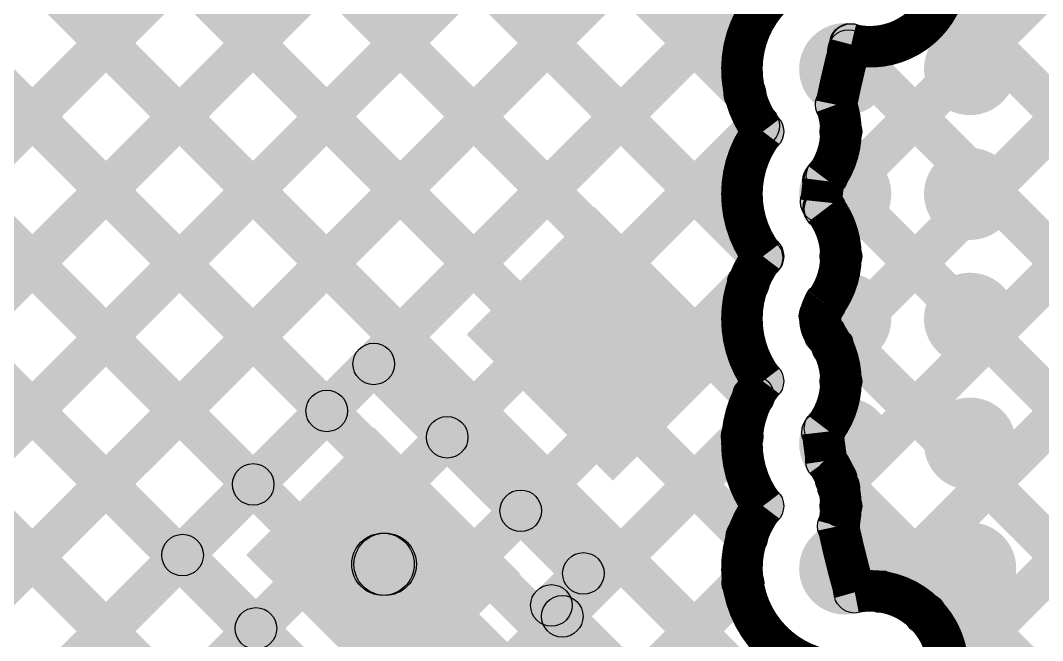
# Model space of a CAD drawing. Header units: millimetres. Extents: x -0.28 to 3.03, y -0.05 to 3.12.
# Drawn here: x 1.3211 to 1.5176, y 1.8111 to 1.9304 of the extents above; entities that cross this region are included whole.
import ezdxf

# ---------------------------------------------------------------- set-up
doc = ezdxf.new("R2010")
doc.units = ezdxf.units.MM
doc.header["$MEASUREMENT"] = 0
for name, color, linetype in [('BottomLayer', 5, 'Continuous'), ('BottomPaste', 16, 'Continuous'), ('BottomSolder', 6, 'Continuous'), ('TopLayer', 1, 'Continuous'), ('ViaHoleLayer', 16, 'Continuous')]:
    doc.layers.add(name, color=color, linetype=linetype)

# ---------------------------------------------------------------- blocks, each defined once
blk = doc.blocks.new('2835_LED_B_11')
at = {"layer": 'BottomLayer'}
for points in [[(-0.06722, 0.04606), (-0.02037, 0.04606), (-0.02037, -0.04606), (-0.06722, -0.04606)], [(-0.00069, 0.04606), (0.08829, 0.04606), (0.08829, -0.04606), (-0.00069, -0.04606)]]:
    blk.add_hatch(color=5, dxfattribs=at).paths.add_polyline_path(points)
at = {"layer": 'BottomPaste'}
for points in [[(-0.06722, 0.04606), (-0.02037, 0.04606), (-0.02037, -0.04606), (-0.06722, -0.04606)], [(-0.00069, 0.04606), (0.08829, 0.04606), (0.08829, -0.04606), (-0.00069, -0.04606)]]:
    blk.add_hatch(color=16, dxfattribs=at).paths.add_polyline_path(points)
at = {"layer": 'BottomSolder'}
for points in [[(-0.07122, 0.05006), (-0.01637, 0.05006), (-0.01637, -0.05006), (-0.07122, -0.05006)], [(-0.00469, 0.05006), (0.09229, 0.05006), (0.09229, -0.05006), (-0.00469, -0.05006)]]:
    blk.add_hatch(color=6, dxfattribs=at).paths.add_polyline_path(points)
blk = doc.blocks.new('C__0603_B_80')
at = {"layer": 'BottomLayer'}
for points in [[(-0.045, -0.0175), (-0.045, 0.0175), (-0.015, 0.0175), (-0.015, -0.0175)], [(0.015, -0.0175), (0.015, 0.0175), (0.045, 0.0175), (0.045, -0.0175)]]:
    blk.add_hatch(color=5, dxfattribs=at).paths.add_polyline_path(points)
at = {"layer": 'BottomPaste'}
for points in [[(-0.045, -0.0175), (-0.045, 0.0175), (-0.015, 0.0175), (-0.015, -0.0175)], [(0.015, -0.0175), (0.015, 0.0175), (0.045, 0.0175), (0.045, -0.0175)]]:
    blk.add_hatch(color=16, dxfattribs=at).paths.add_polyline_path(points)
at = {"layer": 'BottomSolder'}
for points in [[(-0.04736, -0.01986), (-0.04736, 0.01986), (-0.01264, 0.01986), (-0.01264, -0.01986)], [(0.01264, -0.01986), (0.01264, 0.01986), (0.04736, 0.01986), (0.04736, -0.01986)]]:
    blk.add_hatch(color=6, dxfattribs=at).paths.add_polyline_path(points)

msp = doc.modelspace()

# ---------------------------------------------------------------- hatches: boundary and pattern name
at = {"layer": 'BottomLayer'}
for points in [[(1.29075, 1.87359), (1.28509, 1.87925), (1.63517, 2.22933), (1.64082, 2.22367)], [(1.29159, 1.84615), (1.28593, 1.85181), (1.65944, 2.22532), (1.6651, 2.21966)], [(1.29178, 1.81806), (1.28613, 1.82372), (1.67359, 2.21118), (1.67924, 2.20552)], [(1.2683, 1.7663), (1.26265, 1.77196), (1.68773, 2.19704), (1.69339, 2.19138)], [(1.21085, 2.16017), (1.21651, 2.16583), (1.4632, 1.91914), (1.45754, 1.91348)], [(1.20345, 2.13929), (1.20911, 2.14494), (1.46648, 1.88758), (1.46082, 1.88192)], [(1.13071, 2.12717), (1.13637, 2.13283), (1.48682, 1.78238), (1.48116, 1.77673)], [(1.159, 2.12717), (1.16466, 2.13283), (1.46359, 1.8339), (1.45793, 1.82824)], [(1.19091, 2.12354), (1.19657, 2.1292), (1.46484, 1.86093), (1.45919, 1.85527)], [(1.47841, 1.89155), (1.47275, 1.89721), (1.64133, 2.06579), (1.64699, 2.06013)], [(1.48006, 1.86492), (1.47441, 1.87058), (1.67083, 2.067), (1.67648, 2.06134)], [(1.48122, 1.83779), (1.47556, 1.84345), (1.69747, 2.06536), (1.70313, 2.05971)], [(1.4894, 1.81769), (1.48375, 1.82335), (1.72197, 2.06157), (1.72763, 2.05592)], [(1.5022, 1.80221), (1.49654, 1.80786), (1.73604, 2.04736), (1.7417, 2.0417)], [(1.26155, 1.96806), (1.2672, 1.97371), (1.3828, 1.85811), (1.37715, 1.85245)], [(1.28824, 1.75795), (1.28258, 1.76361), (1.48273, 1.96376), (1.48839, 1.9581)], [(1.49554, 1.93205), (1.50119, 1.93771), (1.73664, 1.70227), (1.73098, 1.69661)], [(1.47752, 1.92178), (1.48318, 1.92744), (1.72486, 1.68576), (1.7192, 1.68011)], [(1.28616, 1.91516), (1.29181, 1.92082), (1.36866, 1.84397), (1.36301, 1.83831)], [(1.40596, 1.84738), (1.4003, 1.85304), (1.46023, 1.91297), (1.46588, 1.90731)], [(1.47335, 1.89767), (1.47901, 1.90333), (1.70123, 1.68111), (1.69557, 1.67545)], [(1.28577, 1.88727), (1.29142, 1.89292), (1.39881, 1.78553), (1.39315, 1.77988)], [(1.4201, 1.83324), (1.41444, 1.8389), (1.45817, 1.88263), (1.46383, 1.87697)], [(1.472, 1.87073), (1.47766, 1.87639), (1.67415, 1.6799), (1.66849, 1.67424)], [(1.35508, 1.82473), (1.34942, 1.83038), (1.38619, 1.86715), (1.39185, 1.8615)], [(1.38619, 1.8615), (1.39185, 1.86715), (1.43215, 1.82685), (1.4265, 1.82119)], [(1.2848, 1.85995), (1.29045, 1.86561), (1.37189, 1.78418), (1.36623, 1.77852)], [(1.42809, 1.81295), (1.42243, 1.81861), (1.45702, 1.85319), (1.46268, 1.84753)], [(1.47507, 1.83938), (1.48073, 1.84504), (1.64229, 1.68348), (1.63663, 1.67782)], [(1.39079, 1.81979), (1.39079, 1.83179), (1.39121, 1.83179), (1.39121, 1.81979)], [(1.34942, 1.82473), (1.35508, 1.83038), (1.39538, 1.79008), (1.38973, 1.78442)], [(1.38697, 1.82154), (1.39546, 1.83003), (1.43124, 1.79424), (1.42276, 1.78576)], [(1.426, 1.81504), (1.42034, 1.8207), (1.4265, 1.82685), (1.43215, 1.82119)], [(1.44223, 1.7988), (1.43657, 1.80446), (1.45716, 1.82505), (1.46282, 1.81939)], [(1.42034, 1.81504), (1.426, 1.8207), (1.44183, 1.80487), (1.43617, 1.79921)], [(1.33898, 1.78041), (1.33332, 1.78606), (1.36353, 1.81627), (1.36919, 1.81062)]]:
    msp.add_hatch(color=5, dxfattribs=at).paths.add_polyline_path(points)
h = msp.add_hatch(color=5, dxfattribs=at)
edge = h.paths.add_edge_path()
edge.add_arc((1.47966, 1.92103), 0.00886, 0, 360)
h = msp.add_hatch(color=5, dxfattribs=at)
edge = h.paths.add_edge_path()
edge.add_arc((1.50367, 1.92103), 0.00886, 0, 360)
h = msp.add_hatch(color=5, dxfattribs=at)
edge = h.paths.add_edge_path()
edge.add_arc((1.48035, 1.92461), 0.004, 0, 360)
h = msp.add_hatch(color=5, dxfattribs=at)
edge = h.paths.add_edge_path()
edge.add_arc((1.48066, 1.92579), 0.004, 0, 360)
h = msp.add_hatch(color=5, dxfattribs=at)
edge = h.paths.add_edge_path()
edge.add_arc((1.48081, 1.92575), 0.004, 0, 360)
h = msp.add_hatch(color=5, dxfattribs=at)
edge = h.paths.add_edge_path()
edge.add_arc((1.48081, 1.92575), 0.004, 0, 360)
h = msp.add_hatch(color=5, dxfattribs=at)
edge = h.paths.add_edge_path()
edge.add_arc((1.46037, 1.91631), 0.004, 0, 360)
h = msp.add_hatch(color=5, dxfattribs=at)
edge = h.paths.add_edge_path()
edge.add_arc((1.47793, 1.91418), 0.004, 0, 360)
h = msp.add_hatch(color=5, dxfattribs=at)
edge = h.paths.add_edge_path()
edge.add_arc((1.47793, 1.91418), 0.004, 0, 360)
h = msp.add_hatch(color=5, dxfattribs=at)
edge = h.paths.add_edge_path()
edge.add_arc((1.47793, 1.91418), 0.004, 0, 360)
h = msp.add_hatch(color=5, dxfattribs=at)
edge = h.paths.add_edge_path()
edge.add_arc((1.46305, 1.91014), 0.004, 0, 360)
h = msp.add_hatch(color=5, dxfattribs=at)
edge = h.paths.add_edge_path()
edge.add_arc((1.46384, 1.90902), 0.004, 0, 360)
h = msp.add_hatch(color=5, dxfattribs=at)
edge = h.paths.add_edge_path()
edge.add_arc((1.46384, 1.90902), 0.004, 0, 360)
h = msp.add_hatch(color=5, dxfattribs=at)
edge = h.paths.add_edge_path()
edge.add_arc((1.47884, 1.90902), 0.004, 0, 360)
h = msp.add_hatch(color=5, dxfattribs=at)
edge = h.paths.add_edge_path()
edge.add_arc((1.47884, 1.90902), 0.004, 0, 360)
h = msp.add_hatch(color=5, dxfattribs=at)
edge = h.paths.add_edge_path()
edge.add_arc((1.47884, 1.90902), 0.004, 0, 360)
h = msp.add_hatch(color=5, dxfattribs=at)
edge = h.paths.add_edge_path()
edge.add_arc((1.47884, 1.90902), 0.004, 0, 360)
h = msp.add_hatch(color=5, dxfattribs=at)
edge = h.paths.add_edge_path()
edge.add_arc((1.47966, 1.89702), 0.00886, 0, 360)
h = msp.add_hatch(color=5, dxfattribs=at)
edge = h.paths.add_edge_path()
edge.add_arc((1.47618, 1.9005), 0.004, 0, 360)
h = msp.add_hatch(color=5, dxfattribs=at)
edge = h.paths.add_edge_path()
edge.add_arc((1.50367, 1.89702), 0.00886, 0, 360)
h = msp.add_hatch(color=5, dxfattribs=at)
edge = h.paths.add_edge_path()
edge.add_arc((1.47551, 1.89955), 0.004, 0, 360)
h = msp.add_hatch(color=5, dxfattribs=at)
edge = h.paths.add_edge_path()
edge.add_arc((1.47579, 1.89995), 0.004, 0, 360)
h = msp.add_hatch(color=5, dxfattribs=at)
edge = h.paths.add_edge_path()
edge.add_arc((1.47579, 1.89995), 0.004, 0, 360)
h = msp.add_hatch(color=5, dxfattribs=at)
edge = h.paths.add_edge_path()
edge.add_arc((1.47504, 1.8955), 0.004, 0, 360)
h = msp.add_hatch(color=5, dxfattribs=at)
edge = h.paths.add_edge_path()
edge.add_arc((1.47558, 1.89438), 0.004, 0, 360)
h = msp.add_hatch(color=5, dxfattribs=at)
edge = h.paths.add_edge_path()
edge.add_arc((1.47577, 1.8941), 0.004, 0, 360)
h = msp.add_hatch(color=5, dxfattribs=at)
edge = h.paths.add_edge_path()
edge.add_arc((1.47579, 1.89408), 0.004, 0, 360)
h = msp.add_hatch(color=5, dxfattribs=at)
edge = h.paths.add_edge_path()
edge.add_arc((1.46365, 1.88475), 0.004, 0, 360)
h = msp.add_hatch(color=5, dxfattribs=at)
edge = h.paths.add_edge_path()
edge.add_arc((1.46384, 1.88501), 0.004, 0, 360)
h = msp.add_hatch(color=5, dxfattribs=at)
edge = h.paths.add_edge_path()
edge.add_arc((1.46384, 1.88501), 0.004, 0, 360)
h = msp.add_hatch(color=5, dxfattribs=at)
edge = h.paths.add_edge_path()
edge.add_arc((1.47884, 1.88501), 0.004, 0, 360)
h = msp.add_hatch(color=5, dxfattribs=at)
edge = h.paths.add_edge_path()
edge.add_arc((1.47884, 1.88501), 0.004, 0, 360)
h = msp.add_hatch(color=5, dxfattribs=at)
edge = h.paths.add_edge_path()
edge.add_arc((1.47884, 1.88501), 0.004, 0, 360)
h = msp.add_hatch(color=5, dxfattribs=at)
edge = h.paths.add_edge_path()
edge.add_arc((1.47884, 1.88501), 0.004, 0, 360)
h = msp.add_hatch(color=5, dxfattribs=at)
edge = h.paths.add_edge_path()
edge.add_arc((1.461, 1.8798), 0.004, 0, 360)
h = msp.add_hatch(color=5, dxfattribs=at)
edge = h.paths.add_edge_path()
edge.add_arc((1.47966, 1.873), 0.00886, 0, 360)
h = msp.add_hatch(color=5, dxfattribs=at)
edge = h.paths.add_edge_path()
edge.add_arc((1.50367, 1.873), 0.00886, 0, 360)
h = msp.add_hatch(color=5, dxfattribs=at)
edge = h.paths.add_edge_path()
edge.add_arc((1.47577, 1.87592), 0.004, 0, 360)
h = msp.add_hatch(color=5, dxfattribs=at)
edge = h.paths.add_edge_path()
edge.add_arc((1.47577, 1.87592), 0.004, 0, 360)
h = msp.add_hatch(color=5, dxfattribs=at)
edge = h.paths.add_edge_path()
edge.add_arc((1.47579, 1.87594), 0.004, 0, 360)
h = msp.add_hatch(color=5, dxfattribs=at)
edge = h.paths.add_edge_path()
edge.add_arc((1.47483, 1.87356), 0.004, 0, 360)
h = msp.add_hatch(color=5, dxfattribs=at)
edge = h.paths.add_edge_path()
edge.add_arc((1.47579, 1.87006), 0.004, 0, 360)
h = msp.add_hatch(color=5, dxfattribs=at)
edge = h.paths.add_edge_path()
edge.add_arc((1.47579, 1.87006), 0.004, 0, 360)
h = msp.add_hatch(color=5, dxfattribs=at)
edge = h.paths.add_edge_path()
edge.add_arc((1.47579, 1.87006), 0.004, 0, 360)
h = msp.add_hatch(color=5, dxfattribs=at)
edge = h.paths.add_edge_path()
edge.add_arc((1.47723, 1.86775), 0.004, 0, 360)
h = msp.add_hatch(color=5, dxfattribs=at)
edge = h.paths.add_edge_path()
edge.add_arc((1.38902, 1.86432), 0.004, 0, 360)
h = msp.add_hatch(color=5, dxfattribs=at)
edge = h.paths.add_edge_path()
edge.add_arc((1.38902, 1.86432), 0.004, 0, 360)
h = msp.add_hatch(color=5, dxfattribs=at)
edge = h.paths.add_edge_path()
edge.add_arc((1.46384, 1.86099), 0.004, 0, 360)
h = msp.add_hatch(color=5, dxfattribs=at)
edge = h.paths.add_edge_path()
edge.add_arc((1.46384, 1.86099), 0.004, 0, 360)
h = msp.add_hatch(color=5, dxfattribs=at)
edge = h.paths.add_edge_path()
edge.add_arc((1.47884, 1.86099), 0.004, 0, 360)
h = msp.add_hatch(color=5, dxfattribs=at)
edge = h.paths.add_edge_path()
edge.add_arc((1.47884, 1.86099), 0.004, 0, 360)
h = msp.add_hatch(color=5, dxfattribs=at)
edge = h.paths.add_edge_path()
edge.add_arc((1.47884, 1.86099), 0.004, 0, 360)
h = msp.add_hatch(color=5, dxfattribs=at)
edge = h.paths.add_edge_path()
edge.add_arc((1.47884, 1.86099), 0.004, 0, 360)
h = msp.add_hatch(color=5, dxfattribs=at)
edge = h.paths.add_edge_path()
edge.add_arc((1.46201, 1.8581), 0.004, 0, 360)
h = msp.add_hatch(color=5, dxfattribs=at)
edge = h.paths.add_edge_path()
edge.add_arc((1.37998, 1.85528), 0.004, 0, 360)
h = msp.add_hatch(color=5, dxfattribs=at)
edge = h.paths.add_edge_path()
edge.add_arc((1.47966, 1.84898), 0.00886, 0, 360)
h = msp.add_hatch(color=5, dxfattribs=at)
edge = h.paths.add_edge_path()
edge.add_arc((1.50367, 1.84898), 0.00886, 0, 360)
h = msp.add_hatch(color=5, dxfattribs=at)
edge = h.paths.add_edge_path()
edge.add_arc((1.47533, 1.85119), 0.004, 0, 360)
h = msp.add_hatch(color=5, dxfattribs=at)
edge = h.paths.add_edge_path()
edge.add_arc((1.47579, 1.85192), 0.004, 0, 360)
h = msp.add_hatch(color=5, dxfattribs=at)
edge = h.paths.add_edge_path()
edge.add_arc((1.47579, 1.85192), 0.004, 0, 360)
h = msp.add_hatch(color=5, dxfattribs=at)
edge = h.paths.add_edge_path()
edge.add_arc((1.40313, 1.85021), 0.004, 0, 360)
h = msp.add_hatch(color=5, dxfattribs=at)
edge = h.paths.add_edge_path()
edge.add_arc((1.45985, 1.85036), 0.004, 0, 360)
h = msp.add_hatch(color=5, dxfattribs=at)
edge = h.paths.add_edge_path()
edge.add_arc((1.47606, 1.84568), 0.004, 0, 360)
h = msp.add_hatch(color=5, dxfattribs=at)
edge = h.paths.add_edge_path()
edge.add_arc((1.47606, 1.84568), 0.004, 0, 360)
h = msp.add_hatch(color=5, dxfattribs=at)
edge = h.paths.add_edge_path()
edge.add_arc((1.47606, 1.84568), 0.004, 0, 360)
h = msp.add_hatch(color=5, dxfattribs=at)
edge = h.paths.add_edge_path()
edge.add_arc((1.4779, 1.84221), 0.004, 0, 360)
h = msp.add_hatch(color=5, dxfattribs=at)
edge = h.paths.add_edge_path()
edge.add_arc((1.36583, 1.84114), 0.004, 0, 360)
h = msp.add_hatch(color=5, dxfattribs=at)
edge = h.paths.add_edge_path()
edge.add_arc((1.47839, 1.84062), 0.004, 0, 360)
h = msp.add_hatch(color=5, dxfattribs=at)
edge = h.paths.add_edge_path()
edge.add_arc((1.41727, 1.83607), 0.004, 0, 360)
h = msp.add_hatch(color=5, dxfattribs=at)
edge = h.paths.add_edge_path()
edge.add_arc((1.46384, 1.83698), 0.004, 0, 360)
h = msp.add_hatch(color=5, dxfattribs=at)
edge = h.paths.add_edge_path()
edge.add_arc((1.46384, 1.83698), 0.004, 0, 360)
h = msp.add_hatch(color=5, dxfattribs=at)
edge = h.paths.add_edge_path()
edge.add_arc((1.47884, 1.83698), 0.004, 0, 360)
h = msp.add_hatch(color=5, dxfattribs=at)
edge = h.paths.add_edge_path()
edge.add_arc((1.47884, 1.83698), 0.004, 0, 360)
h = msp.add_hatch(color=5, dxfattribs=at)
edge = h.paths.add_edge_path()
edge.add_arc((1.47884, 1.83698), 0.004, 0, 360)
h = msp.add_hatch(color=5, dxfattribs=at)
edge = h.paths.add_edge_path()
edge.add_arc((1.47884, 1.83698), 0.004, 0, 360)
h = msp.add_hatch(color=5, dxfattribs=at)
edge = h.paths.add_edge_path()
edge.add_arc((1.47833, 1.83311), 0.004, 0, 360)
h = msp.add_hatch(color=5, dxfattribs=at)
edge = h.paths.add_edge_path()
edge.add_arc((1.47833, 1.83311), 0.004, 0, 360)
h = msp.add_hatch(color=5, dxfattribs=at)
edge = h.paths.add_edge_path()
edge.add_arc((1.47833, 1.83311), 0.004, 0, 360)
h = msp.add_hatch(color=5, dxfattribs=at)
edge = h.paths.add_edge_path()
edge.add_arc((1.46076, 1.83107), 0.004, 0, 360)
h = msp.add_hatch(color=5, dxfattribs=at)
edge = h.paths.add_edge_path()
edge.add_arc((1.47966, 1.82497), 0.00886, 0, 360)
h = msp.add_hatch(color=5, dxfattribs=at)
edge = h.paths.add_edge_path()
edge.add_arc((1.50367, 1.82497), 0.00886, 0, 360)
h = msp.add_hatch(color=5, dxfattribs=at)
edge = h.paths.add_edge_path()
edge.add_arc((1.39079, 1.82579), 0.006, 0, 360)
h = msp.add_hatch(color=5, dxfattribs=at)
edge = h.paths.add_edge_path()
edge.add_arc((1.39121, 1.82579), 0.006, 0, 360)
h = msp.add_hatch(color=5, dxfattribs=at)
edge = h.paths.add_edge_path()
edge.add_arc((1.39121, 1.82579), 0.006, 0, 360)
h = msp.add_hatch(color=5, dxfattribs=at)
edge = h.paths.add_edge_path()
edge.add_arc((1.35225, 1.82755), 0.004, 0, 360)
h = msp.add_hatch(color=5, dxfattribs=at)
edge = h.paths.add_edge_path()
edge.add_arc((1.35225, 1.82755), 0.004, 0, 360)
h = msp.add_hatch(color=5, dxfattribs=at)
edge = h.paths.add_edge_path()
edge.add_arc((1.42932, 1.82402), 0.004, 0, 360)
h = msp.add_hatch(color=5, dxfattribs=at)
edge = h.paths.add_edge_path()
edge.add_arc((1.42932, 1.82402), 0.004, 0, 360)
h = msp.add_hatch(color=5, dxfattribs=at)
edge = h.paths.add_edge_path()
edge.add_arc((1.45999, 1.82222), 0.004, 0, 360)
h = msp.add_hatch(color=5, dxfattribs=at)
edge = h.paths.add_edge_path()
edge.add_arc((1.4815, 1.8204), 0.004, 0, 360)
h = msp.add_hatch(color=5, dxfattribs=at)
edge = h.paths.add_edge_path()
edge.add_arc((1.4815, 1.8204), 0.004, 0, 360)
h = msp.add_hatch(color=5, dxfattribs=at)
edge = h.paths.add_edge_path()
edge.add_arc((1.4815, 1.8204), 0.004, 0, 360)
h = msp.add_hatch(color=5, dxfattribs=at)
edge = h.paths.add_edge_path()
edge.add_arc((1.48657, 1.82052), 0.004, 0, 360)
h = msp.add_hatch(color=5, dxfattribs=at)
edge = h.paths.add_edge_path()
edge.add_arc((1.42317, 1.81787), 0.004, 0, 360)
h = msp.add_hatch(color=5, dxfattribs=at)
edge = h.paths.add_edge_path()
edge.add_arc((1.42317, 1.81787), 0.004, 0, 360)
h = msp.add_hatch(color=5, dxfattribs=at)
edge = h.paths.add_edge_path()
edge.add_arc((1.49499, 1.81629), 0.004, 0, 360)
h = msp.add_hatch(color=5, dxfattribs=at)
edge = h.paths.add_edge_path()
edge.add_arc((1.49499, 1.81629), 0.004, 0, 360)
h = msp.add_hatch(color=5, dxfattribs=at)
edge = h.paths.add_edge_path()
edge.add_arc((1.49499, 1.81629), 0.004, 0, 360)
h = msp.add_hatch(color=5, dxfattribs=at)
edge = h.paths.add_edge_path()
edge.add_arc((1.49499, 1.81629), 0.004, 0, 360)
h = msp.add_hatch(color=5, dxfattribs=at)
edge = h.paths.add_edge_path()
edge.add_arc((1.42526, 1.81578), 0.004, 0, 360)
h = msp.add_hatch(color=5, dxfattribs=at)
edge = h.paths.add_edge_path()
edge.add_arc((1.36636, 1.81344), 0.004, 0, 360)
at = {"layer": 'TopLayer'}
for points in [[(1.19471, 2.06317), (1.20037, 2.06883), (1.48682, 1.78238), (1.48116, 1.77673)], [(1.223, 2.06317), (1.22865, 2.06883), (1.46359, 1.8339), (1.45793, 1.82824)], [(1.25128, 2.06317), (1.25694, 2.06883), (1.46484, 1.86093), (1.45919, 1.85527)], [(1.26675, 1.76474), (1.26109, 1.7704), (1.55952, 2.06883), (1.56518, 2.06317)], [(1.27957, 2.06317), (1.28522, 2.06883), (1.46648, 1.88758), (1.46082, 1.88192)], [(1.29075, 1.87359), (1.28509, 1.87925), (1.47467, 2.06883), (1.48032, 2.06317)], [(1.29159, 1.84615), (1.28593, 1.85181), (1.50295, 2.06883), (1.50861, 2.06317)], [(1.29178, 1.81806), (1.28613, 1.82372), (1.53124, 2.06883), (1.53689, 2.06317)], [(1.30785, 2.06317), (1.31351, 2.06883), (1.4632, 1.91914), (1.45754, 1.91348)], [(1.47841, 1.89155), (1.47275, 1.89721), (1.64437, 2.06883), (1.65003, 2.06317)], [(1.48006, 1.86492), (1.47441, 1.87058), (1.67266, 2.06883), (1.67831, 2.06317)], [(1.48122, 1.83779), (1.47556, 1.84345), (1.70094, 2.06883), (1.7066, 2.06317)], [(1.4894, 1.81769), (1.48375, 1.82335), (1.72197, 2.06157), (1.72763, 2.05592)], [(1.5022, 1.80221), (1.49654, 1.80786), (1.73604, 2.04736), (1.7417, 2.0417)], [(1.26155, 1.96806), (1.2672, 1.97371), (1.47715, 1.76377), (1.47149, 1.75811)], [(1.28824, 1.75795), (1.28258, 1.76361), (1.48273, 1.96376), (1.48839, 1.9581)], [(1.49554, 1.93205), (1.50119, 1.93771), (1.73664, 1.70227), (1.73098, 1.69661)], [(1.47752, 1.92178), (1.48318, 1.92744), (1.72486, 1.68576), (1.7192, 1.68011)], [(1.28616, 1.91516), (1.29181, 1.92082), (1.42617, 1.78646), (1.42052, 1.7808)], [(1.33898, 1.78041), (1.33332, 1.78606), (1.46023, 1.91297), (1.46588, 1.90731)], [(1.47335, 1.89767), (1.47901, 1.90333), (1.70123, 1.68111), (1.69557, 1.67545)], [(1.28577, 1.88727), (1.29142, 1.89292), (1.39881, 1.78553), (1.39315, 1.77988)], [(1.36611, 1.77926), (1.36046, 1.78491), (1.45817, 1.88263), (1.46383, 1.87697)], [(1.472, 1.87073), (1.47766, 1.87639), (1.6747, 1.67935), (1.66905, 1.67369)], [(1.2848, 1.85995), (1.29045, 1.86561), (1.37189, 1.78418), (1.36623, 1.77852)], [(1.39285, 1.77771), (1.3872, 1.78337), (1.45702, 1.85319), (1.46268, 1.84753)], [(1.47507, 1.83938), (1.48073, 1.84504), (1.64229, 1.68348), (1.63663, 1.67782)], [(1.42356, 1.78013), (1.4179, 1.78579), (1.45716, 1.82505), (1.46282, 1.81939)]]:
    msp.add_hatch(color=1, dxfattribs=at).paths.add_polyline_path(points)
h = msp.add_hatch(color=1, dxfattribs=at)
edge = h.paths.add_edge_path()
edge.add_arc((1.47966, 1.92103), 0.00886, 0, 360)
h = msp.add_hatch(color=1, dxfattribs=at)
edge = h.paths.add_edge_path()
edge.add_arc((1.50367, 1.92103), 0.00886, 0, 360)
h = msp.add_hatch(color=1, dxfattribs=at)
edge = h.paths.add_edge_path()
edge.add_arc((1.48035, 1.92461), 0.004, 0, 360)
h = msp.add_hatch(color=1, dxfattribs=at)
edge = h.paths.add_edge_path()
edge.add_arc((1.48066, 1.92579), 0.004, 0, 360)
h = msp.add_hatch(color=1, dxfattribs=at)
edge = h.paths.add_edge_path()
edge.add_arc((1.48081, 1.92575), 0.004, 0, 360)
h = msp.add_hatch(color=1, dxfattribs=at)
edge = h.paths.add_edge_path()
edge.add_arc((1.48081, 1.92575), 0.004, 0, 360)
h = msp.add_hatch(color=1, dxfattribs=at)
edge = h.paths.add_edge_path()
edge.add_arc((1.46037, 1.91631), 0.004, 0, 360)
h = msp.add_hatch(color=1, dxfattribs=at)
edge = h.paths.add_edge_path()
edge.add_arc((1.47793, 1.91418), 0.004, 0, 360)
h = msp.add_hatch(color=1, dxfattribs=at)
edge = h.paths.add_edge_path()
edge.add_arc((1.47793, 1.91418), 0.004, 0, 360)
h = msp.add_hatch(color=1, dxfattribs=at)
edge = h.paths.add_edge_path()
edge.add_arc((1.47793, 1.91418), 0.004, 0, 360)
h = msp.add_hatch(color=1, dxfattribs=at)
edge = h.paths.add_edge_path()
edge.add_arc((1.46305, 1.91014), 0.004, 0, 360)
h = msp.add_hatch(color=1, dxfattribs=at)
edge = h.paths.add_edge_path()
edge.add_arc((1.46384, 1.90902), 0.004, 0, 360)
h = msp.add_hatch(color=1, dxfattribs=at)
edge = h.paths.add_edge_path()
edge.add_arc((1.46384, 1.90902), 0.004, 0, 360)
h = msp.add_hatch(color=1, dxfattribs=at)
edge = h.paths.add_edge_path()
edge.add_arc((1.47884, 1.90902), 0.004, 0, 360)
h = msp.add_hatch(color=1, dxfattribs=at)
edge = h.paths.add_edge_path()
edge.add_arc((1.47884, 1.90902), 0.004, 0, 360)
h = msp.add_hatch(color=1, dxfattribs=at)
edge = h.paths.add_edge_path()
edge.add_arc((1.47884, 1.90902), 0.004, 0, 360)
h = msp.add_hatch(color=1, dxfattribs=at)
edge = h.paths.add_edge_path()
edge.add_arc((1.47884, 1.90902), 0.004, 0, 360)
h = msp.add_hatch(color=1, dxfattribs=at)
edge = h.paths.add_edge_path()
edge.add_arc((1.47966, 1.89702), 0.00886, 0, 360)
h = msp.add_hatch(color=1, dxfattribs=at)
edge = h.paths.add_edge_path()
edge.add_arc((1.47618, 1.9005), 0.004, 0, 360)
h = msp.add_hatch(color=1, dxfattribs=at)
edge = h.paths.add_edge_path()
edge.add_arc((1.50367, 1.89702), 0.00886, 0, 360)
h = msp.add_hatch(color=1, dxfattribs=at)
edge = h.paths.add_edge_path()
edge.add_arc((1.47551, 1.89955), 0.004, 0, 360)
h = msp.add_hatch(color=1, dxfattribs=at)
edge = h.paths.add_edge_path()
edge.add_arc((1.47579, 1.89995), 0.004, 0, 360)
h = msp.add_hatch(color=1, dxfattribs=at)
edge = h.paths.add_edge_path()
edge.add_arc((1.47579, 1.89995), 0.004, 0, 360)
h = msp.add_hatch(color=1, dxfattribs=at)
edge = h.paths.add_edge_path()
edge.add_arc((1.47504, 1.8955), 0.004, 0, 360)
h = msp.add_hatch(color=1, dxfattribs=at)
edge = h.paths.add_edge_path()
edge.add_arc((1.47558, 1.89438), 0.004, 0, 360)
h = msp.add_hatch(color=1, dxfattribs=at)
edge = h.paths.add_edge_path()
edge.add_arc((1.47577, 1.8941), 0.004, 0, 360)
h = msp.add_hatch(color=1, dxfattribs=at)
edge = h.paths.add_edge_path()
edge.add_arc((1.47579, 1.89408), 0.004, 0, 360)
h = msp.add_hatch(color=1, dxfattribs=at)
edge = h.paths.add_edge_path()
edge.add_arc((1.46365, 1.88475), 0.004, 0, 360)
h = msp.add_hatch(color=1, dxfattribs=at)
edge = h.paths.add_edge_path()
edge.add_arc((1.46384, 1.88501), 0.004, 0, 360)
h = msp.add_hatch(color=1, dxfattribs=at)
edge = h.paths.add_edge_path()
edge.add_arc((1.46384, 1.88501), 0.004, 0, 360)
h = msp.add_hatch(color=1, dxfattribs=at)
edge = h.paths.add_edge_path()
edge.add_arc((1.47884, 1.88501), 0.004, 0, 360)
h = msp.add_hatch(color=1, dxfattribs=at)
edge = h.paths.add_edge_path()
edge.add_arc((1.47884, 1.88501), 0.004, 0, 360)
h = msp.add_hatch(color=1, dxfattribs=at)
edge = h.paths.add_edge_path()
edge.add_arc((1.47884, 1.88501), 0.004, 0, 360)
h = msp.add_hatch(color=1, dxfattribs=at)
edge = h.paths.add_edge_path()
edge.add_arc((1.47884, 1.88501), 0.004, 0, 360)
h = msp.add_hatch(color=1, dxfattribs=at)
edge = h.paths.add_edge_path()
edge.add_arc((1.461, 1.8798), 0.004, 0, 360)
h = msp.add_hatch(color=1, dxfattribs=at)
edge = h.paths.add_edge_path()
edge.add_arc((1.47966, 1.873), 0.00886, 0, 360)
h = msp.add_hatch(color=1, dxfattribs=at)
edge = h.paths.add_edge_path()
edge.add_arc((1.50367, 1.873), 0.00886, 0, 360)
h = msp.add_hatch(color=1, dxfattribs=at)
edge = h.paths.add_edge_path()
edge.add_arc((1.47577, 1.87592), 0.004, 0, 360)
h = msp.add_hatch(color=1, dxfattribs=at)
edge = h.paths.add_edge_path()
edge.add_arc((1.47577, 1.87592), 0.004, 0, 360)
h = msp.add_hatch(color=1, dxfattribs=at)
edge = h.paths.add_edge_path()
edge.add_arc((1.47579, 1.87594), 0.004, 0, 360)
h = msp.add_hatch(color=1, dxfattribs=at)
edge = h.paths.add_edge_path()
edge.add_arc((1.47483, 1.87356), 0.004, 0, 360)
h = msp.add_hatch(color=1, dxfattribs=at)
edge = h.paths.add_edge_path()
edge.add_arc((1.47579, 1.87006), 0.004, 0, 360)
h = msp.add_hatch(color=1, dxfattribs=at)
edge = h.paths.add_edge_path()
edge.add_arc((1.47579, 1.87006), 0.004, 0, 360)
h = msp.add_hatch(color=1, dxfattribs=at)
edge = h.paths.add_edge_path()
edge.add_arc((1.47579, 1.87006), 0.004, 0, 360)
h = msp.add_hatch(color=1, dxfattribs=at)
edge = h.paths.add_edge_path()
edge.add_arc((1.47723, 1.86775), 0.004, 0, 360)
h = msp.add_hatch(color=1, dxfattribs=at)
edge = h.paths.add_edge_path()
edge.add_arc((1.46384, 1.86099), 0.004, 0, 360)
h = msp.add_hatch(color=1, dxfattribs=at)
edge = h.paths.add_edge_path()
edge.add_arc((1.46384, 1.86099), 0.004, 0, 360)
h = msp.add_hatch(color=1, dxfattribs=at)
edge = h.paths.add_edge_path()
edge.add_arc((1.47884, 1.86099), 0.004, 0, 360)
h = msp.add_hatch(color=1, dxfattribs=at)
edge = h.paths.add_edge_path()
edge.add_arc((1.47884, 1.86099), 0.004, 0, 360)
h = msp.add_hatch(color=1, dxfattribs=at)
edge = h.paths.add_edge_path()
edge.add_arc((1.47884, 1.86099), 0.004, 0, 360)
h = msp.add_hatch(color=1, dxfattribs=at)
edge = h.paths.add_edge_path()
edge.add_arc((1.47884, 1.86099), 0.004, 0, 360)
h = msp.add_hatch(color=1, dxfattribs=at)
edge = h.paths.add_edge_path()
edge.add_arc((1.46201, 1.8581), 0.004, 0, 360)
h = msp.add_hatch(color=1, dxfattribs=at)
edge = h.paths.add_edge_path()
edge.add_arc((1.47966, 1.84898), 0.00886, 0, 360)
h = msp.add_hatch(color=1, dxfattribs=at)
edge = h.paths.add_edge_path()
edge.add_arc((1.50367, 1.84898), 0.00886, 0, 360)
h = msp.add_hatch(color=1, dxfattribs=at)
edge = h.paths.add_edge_path()
edge.add_arc((1.47533, 1.85119), 0.004, 0, 360)
h = msp.add_hatch(color=1, dxfattribs=at)
edge = h.paths.add_edge_path()
edge.add_arc((1.47579, 1.85192), 0.004, 0, 360)
h = msp.add_hatch(color=1, dxfattribs=at)
edge = h.paths.add_edge_path()
edge.add_arc((1.47579, 1.85192), 0.004, 0, 360)
h = msp.add_hatch(color=1, dxfattribs=at)
edge = h.paths.add_edge_path()
edge.add_arc((1.45985, 1.85036), 0.004, 0, 360)
h = msp.add_hatch(color=1, dxfattribs=at)
edge = h.paths.add_edge_path()
edge.add_arc((1.47606, 1.84568), 0.004, 0, 360)
h = msp.add_hatch(color=1, dxfattribs=at)
edge = h.paths.add_edge_path()
edge.add_arc((1.47606, 1.84568), 0.004, 0, 360)
h = msp.add_hatch(color=1, dxfattribs=at)
edge = h.paths.add_edge_path()
edge.add_arc((1.47606, 1.84568), 0.004, 0, 360)
h = msp.add_hatch(color=1, dxfattribs=at)
edge = h.paths.add_edge_path()
edge.add_arc((1.4779, 1.84221), 0.004, 0, 360)
h = msp.add_hatch(color=1, dxfattribs=at)
edge = h.paths.add_edge_path()
edge.add_arc((1.47839, 1.84062), 0.004, 0, 360)
h = msp.add_hatch(color=1, dxfattribs=at)
edge = h.paths.add_edge_path()
edge.add_arc((1.46384, 1.83698), 0.004, 0, 360)
h = msp.add_hatch(color=1, dxfattribs=at)
edge = h.paths.add_edge_path()
edge.add_arc((1.46384, 1.83698), 0.004, 0, 360)
h = msp.add_hatch(color=1, dxfattribs=at)
edge = h.paths.add_edge_path()
edge.add_arc((1.47884, 1.83698), 0.004, 0, 360)
h = msp.add_hatch(color=1, dxfattribs=at)
edge = h.paths.add_edge_path()
edge.add_arc((1.47884, 1.83698), 0.004, 0, 360)
h = msp.add_hatch(color=1, dxfattribs=at)
edge = h.paths.add_edge_path()
edge.add_arc((1.47884, 1.83698), 0.004, 0, 360)
h = msp.add_hatch(color=1, dxfattribs=at)
edge = h.paths.add_edge_path()
edge.add_arc((1.47884, 1.83698), 0.004, 0, 360)
h = msp.add_hatch(color=1, dxfattribs=at)
edge = h.paths.add_edge_path()
edge.add_arc((1.47833, 1.83311), 0.004, 0, 360)
h = msp.add_hatch(color=1, dxfattribs=at)
edge = h.paths.add_edge_path()
edge.add_arc((1.47833, 1.83311), 0.004, 0, 360)
h = msp.add_hatch(color=1, dxfattribs=at)
edge = h.paths.add_edge_path()
edge.add_arc((1.47833, 1.83311), 0.004, 0, 360)
h = msp.add_hatch(color=1, dxfattribs=at)
edge = h.paths.add_edge_path()
edge.add_arc((1.46076, 1.83107), 0.004, 0, 360)
h = msp.add_hatch(color=1, dxfattribs=at)
edge = h.paths.add_edge_path()
edge.add_arc((1.47966, 1.82497), 0.00886, 0, 360)
h = msp.add_hatch(color=1, dxfattribs=at)
edge = h.paths.add_edge_path()
edge.add_arc((1.50367, 1.82497), 0.00886, 0, 360)
h = msp.add_hatch(color=1, dxfattribs=at)
edge = h.paths.add_edge_path()
edge.add_arc((1.45999, 1.82222), 0.004, 0, 360)
h = msp.add_hatch(color=1, dxfattribs=at)
edge = h.paths.add_edge_path()
edge.add_arc((1.4815, 1.8204), 0.004, 0, 360)
h = msp.add_hatch(color=1, dxfattribs=at)
edge = h.paths.add_edge_path()
edge.add_arc((1.4815, 1.8204), 0.004, 0, 360)
h = msp.add_hatch(color=1, dxfattribs=at)
edge = h.paths.add_edge_path()
edge.add_arc((1.4815, 1.8204), 0.004, 0, 360)
h = msp.add_hatch(color=1, dxfattribs=at)
edge = h.paths.add_edge_path()
edge.add_arc((1.48657, 1.82052), 0.004, 0, 360)
h = msp.add_hatch(color=1, dxfattribs=at)
edge = h.paths.add_edge_path()
edge.add_arc((1.49499, 1.81629), 0.004, 0, 360)
h = msp.add_hatch(color=1, dxfattribs=at)
edge = h.paths.add_edge_path()
edge.add_arc((1.49499, 1.81629), 0.004, 0, 360)
h = msp.add_hatch(color=1, dxfattribs=at)
edge = h.paths.add_edge_path()
edge.add_arc((1.49499, 1.81629), 0.004, 0, 360)
h = msp.add_hatch(color=1, dxfattribs=at)
edge = h.paths.add_edge_path()
edge.add_arc((1.49499, 1.81629), 0.004, 0, 360)
at = {"layer": 'ViaHoleLayer'}
h = msp.add_hatch(color=16, dxfattribs=at)
edge = h.paths.add_edge_path()
edge.add_arc((1.47966, 1.92103), 0.00591, 0, 360)
h = msp.add_hatch(color=16, dxfattribs=at)
edge = h.paths.add_edge_path()
edge.add_arc((1.50367, 1.92103), 0.00591, 0, 360)
h = msp.add_hatch(color=16, dxfattribs=at)
edge = h.paths.add_edge_path()
edge.add_arc((1.47966, 1.89702), 0.00591, 0, 360)
h = msp.add_hatch(color=16, dxfattribs=at)
edge = h.paths.add_edge_path()
edge.add_arc((1.50367, 1.89702), 0.00591, 0, 360)
h = msp.add_hatch(color=16, dxfattribs=at)
edge = h.paths.add_edge_path()
edge.add_arc((1.47966, 1.873), 0.00591, 0, 360)
h = msp.add_hatch(color=16, dxfattribs=at)
edge = h.paths.add_edge_path()
edge.add_arc((1.50367, 1.873), 0.00591, 0, 360)
h = msp.add_hatch(color=16, dxfattribs=at)
edge = h.paths.add_edge_path()
edge.add_arc((1.47966, 1.84898), 0.00591, 0, 360)
h = msp.add_hatch(color=16, dxfattribs=at)
edge = h.paths.add_edge_path()
edge.add_arc((1.50367, 1.84898), 0.00591, 0, 360)
h = msp.add_hatch(color=16, dxfattribs=at)
edge = h.paths.add_edge_path()
edge.add_arc((1.47966, 1.82497), 0.00591, 0, 360)
h = msp.add_hatch(color=16, dxfattribs=at)
edge = h.paths.add_edge_path()
edge.add_arc((1.50367, 1.82497), 0.00591, 0, 360)

# ---------------------------------------------------------------- linework, layer by layer
at = {"layer": 'BottomLayer', "const_width": 0.008}
for points in [[(1.46384, 1.90902, -0.706607), (1.48439, 1.94032)], [(1.49939, 1.94032, -0.486521), (1.48081, 1.92575)], [(1.49939, 1.94032, -0.486522), (1.48081, 1.92575)], [(1.47793, 1.91418, -0.015053), (1.48066, 1.92579)], [(1.47793, 1.91418, -0.087918), (1.47884, 1.90902)], [(1.47793, 1.91418, -0.087918), (1.47884, 1.90902)], [(1.46384, 1.88501, -0.336592), (1.46384, 1.90902)], [(1.47884, 1.90902, -0.163781), (1.47579, 1.89995)], [(1.47884, 1.90902, -0.163781), (1.47579, 1.89995)], [(1.47504, 1.8955, -0.005141), (1.47551, 1.89955)], [(1.47577, 1.8941, -0.164246), (1.47884, 1.88501)], [(1.47579, 1.89408, -0.163782), (1.47884, 1.88501)], [(1.46384, 1.86099, -0.336592), (1.46384, 1.88501)], [(1.47884, 1.88501, -0.164246), (1.47577, 1.87592)], [(1.47884, 1.88501, -0.163782), (1.47579, 1.87594)], [(1.47579, 1.87006, -0.335041), (1.47577, 1.87592)], [(1.47579, 1.87006, -0.163781), (1.47884, 1.86099)], [(1.47579, 1.87006, -0.163781), (1.47884, 1.86099)], [(1.46384, 1.83698, -0.336592), (1.46384, 1.86099)], [(1.47884, 1.86099, -0.163781), (1.47579, 1.85192)], [(1.47884, 1.86099, -0.16378), (1.47579, 1.85192)], [(1.47606, 1.84568, -0.007015), (1.47533, 1.85119)], [(1.47606, 1.84568, -0.155906), (1.47884, 1.83698)], [(1.47606, 1.84568, -0.155906), (1.47884, 1.83698)], [(1.48439, 1.80568, -0.706607), (1.46384, 1.83698)], [(1.47884, 1.83698, -0.06533), (1.47833, 1.83311)], [(1.47884, 1.83698, -0.06533), (1.47833, 1.83311)], [(1.4815, 1.8204, -0.01653), (1.47833, 1.83311)], [(1.4815, 1.8204, -0.249789), (1.49499, 1.81629)], [(1.4815, 1.8204, -0.24979), (1.49499, 1.81629)], [(1.49499, 1.81629, -0.198912), (1.49939, 1.80568)], [(1.49499, 1.81629, -0.198913), (1.49939, 1.80568)]]:
    msp.add_lwpolyline(points, format="xyb", dxfattribs=at)
at = {"layer": 'BottomLayer'}
for centre, radius in [((1.48035, 1.92461), 0.004), ((1.48066, 1.92579), 0.004), ((1.48081, 1.92575), 0.004), ((1.48081, 1.92575), 0.004), ((1.46037, 1.91631), 0.004), ((1.47793, 1.91418), 0.004), ((1.47793, 1.91418), 0.004), ((1.47793, 1.91418), 0.004), ((1.46305, 1.91014), 0.004), ((1.46384, 1.90902), 0.004), ((1.46384, 1.90902), 0.004), ((1.47884, 1.90902), 0.004), ((1.47884, 1.90902), 0.004), ((1.47884, 1.90902), 0.004), ((1.47884, 1.90902), 0.004), ((1.47618, 1.9005), 0.004), ((1.47551, 1.89955), 0.004), ((1.47579, 1.89995), 0.004), ((1.47579, 1.89995), 0.004), ((1.47504, 1.8955), 0.004), ((1.47558, 1.89438), 0.004), ((1.47577, 1.8941), 0.004), ((1.47579, 1.89408), 0.004), ((1.46365, 1.88475), 0.004), ((1.46384, 1.88501), 0.004), ((1.46384, 1.88501), 0.004), ((1.47884, 1.88501), 0.004), ((1.47884, 1.88501), 0.004), ((1.47884, 1.88501), 0.004), ((1.47884, 1.88501), 0.004), ((1.461, 1.8798), 0.004), ((1.47577, 1.87592), 0.004), ((1.47577, 1.87592), 0.004), ((1.47579, 1.87594), 0.004), ((1.47483, 1.87356), 0.004), ((1.47579, 1.87006), 0.004), ((1.47579, 1.87006), 0.004), ((1.47579, 1.87006), 0.004), ((1.47723, 1.86775), 0.004), ((1.38902, 1.86432), 0.004), ((1.38902, 1.86432), 0.004), ((1.46384, 1.86099), 0.004), ((1.46384, 1.86099), 0.004), ((1.47884, 1.86099), 0.004), ((1.47884, 1.86099), 0.004), ((1.47884, 1.86099), 0.004), ((1.47884, 1.86099), 0.004), ((1.46201, 1.8581), 0.004), ((1.37998, 1.85528), 0.004), ((1.47533, 1.85119), 0.004), ((1.47579, 1.85192), 0.004), ((1.47579, 1.85192), 0.004), ((1.40313, 1.85021), 0.004), ((1.45985, 1.85036), 0.004), ((1.47606, 1.84568), 0.004), ((1.47606, 1.84568), 0.004), ((1.47606, 1.84568), 0.004), ((1.4779, 1.84221), 0.004), ((1.36583, 1.84114), 0.004), ((1.47839, 1.84062), 0.004), ((1.41727, 1.83607), 0.004), ((1.46384, 1.83698), 0.004), ((1.46384, 1.83698), 0.004), ((1.47884, 1.83698), 0.004), ((1.47884, 1.83698), 0.004), ((1.47884, 1.83698), 0.004), ((1.47884, 1.83698), 0.004), ((1.47833, 1.83311), 0.004), ((1.47833, 1.83311), 0.004), ((1.47833, 1.83311), 0.004), ((1.46076, 1.83107), 0.004), ((1.39079, 1.82579), 0.006), ((1.39121, 1.82579), 0.006), ((1.39121, 1.82579), 0.006), ((1.35225, 1.82755), 0.004), ((1.35225, 1.82755), 0.004), ((1.42932, 1.82402), 0.004), ((1.42932, 1.82402), 0.004), ((1.45999, 1.82222), 0.004), ((1.4815, 1.8204), 0.004), ((1.4815, 1.8204), 0.004), ((1.4815, 1.8204), 0.004), ((1.48657, 1.82052), 0.004), ((1.42317, 1.81787), 0.004), ((1.42317, 1.81787), 0.004), ((1.49499, 1.81629), 0.004), ((1.49499, 1.81629), 0.004), ((1.49499, 1.81629), 0.004), ((1.49499, 1.81629), 0.004), ((1.42526, 1.81578), 0.004), ((1.36636, 1.81344), 0.004)]:
    msp.add_circle(centre, radius, dxfattribs=at)
at = {"layer": 'TopLayer', "const_width": 0.008}
for points in [[(1.46384, 1.90902, -0.706607), (1.48439, 1.94032)], [(1.49939, 1.94032, -0.486521), (1.48081, 1.92575)], [(1.49939, 1.94032, -0.486522), (1.48081, 1.92575)], [(1.47793, 1.91418, -0.015053), (1.48066, 1.92579)], [(1.47793, 1.91418, -0.087918), (1.47884, 1.90902)], [(1.47793, 1.91418, -0.087918), (1.47884, 1.90902)], [(1.46384, 1.88501, -0.336592), (1.46384, 1.90902)], [(1.47884, 1.90902, -0.163781), (1.47579, 1.89995)], [(1.47884, 1.90902, -0.163781), (1.47579, 1.89995)], [(1.47504, 1.8955, -0.005141), (1.47551, 1.89955)], [(1.47577, 1.8941, -0.164246), (1.47884, 1.88501)], [(1.47579, 1.89408, -0.163782), (1.47884, 1.88501)], [(1.46384, 1.86099, -0.336592), (1.46384, 1.88501)], [(1.47884, 1.88501, -0.164246), (1.47577, 1.87592)], [(1.47884, 1.88501, -0.163782), (1.47579, 1.87594)], [(1.47579, 1.87006, -0.335041), (1.47577, 1.87592)], [(1.47579, 1.87006, -0.163781), (1.47884, 1.86099)], [(1.47579, 1.87006, -0.163781), (1.47884, 1.86099)], [(1.46384, 1.83698, -0.336592), (1.46384, 1.86099)], [(1.47884, 1.86099, -0.16378), (1.47579, 1.85192)], [(1.47884, 1.86099, -0.163781), (1.47579, 1.85192)], [(1.47606, 1.84568, -0.007015), (1.47533, 1.85119)], [(1.47606, 1.84568, -0.155906), (1.47884, 1.83698)], [(1.47606, 1.84568, -0.155906), (1.47884, 1.83698)], [(1.48439, 1.80568, -0.706607), (1.46384, 1.83698)], [(1.47884, 1.83698, -0.06533), (1.47833, 1.83311)], [(1.47884, 1.83698, -0.06533), (1.47833, 1.83311)], [(1.4815, 1.8204, -0.01653), (1.47833, 1.83311)], [(1.4815, 1.8204, -0.249789), (1.49499, 1.81629)], [(1.4815, 1.8204, -0.24979), (1.49499, 1.81629)], [(1.49499, 1.81629, -0.198912), (1.49939, 1.80568)], [(1.49499, 1.81629, -0.198913), (1.49939, 1.80568)]]:
    msp.add_lwpolyline(points, format="xyb", dxfattribs=at)
at = {"layer": 'TopLayer'}
for centre in [(1.48035, 1.92461), (1.48066, 1.92579), (1.48081, 1.92575), (1.48081, 1.92575), (1.46037, 1.91631), (1.47793, 1.91418), (1.47793, 1.91418), (1.47793, 1.91418), (1.46305, 1.91014), (1.46384, 1.90902), (1.46384, 1.90902), (1.47884, 1.90902), (1.47884, 1.90902), (1.47884, 1.90902), (1.47884, 1.90902), (1.47618, 1.9005), (1.47551, 1.89955), (1.47579, 1.89995), (1.47579, 1.89995), (1.47504, 1.8955), (1.47558, 1.89438), (1.47577, 1.8941), (1.47579, 1.89408), (1.46365, 1.88475), (1.46384, 1.88501), (1.46384, 1.88501), (1.47884, 1.88501), (1.47884, 1.88501), (1.47884, 1.88501), (1.47884, 1.88501), (1.461, 1.8798), (1.47577, 1.87592), (1.47577, 1.87592), (1.47579, 1.87594), (1.47483, 1.87356), (1.47579, 1.87006), (1.47579, 1.87006), (1.47579, 1.87006), (1.47723, 1.86775), (1.46384, 1.86099), (1.46384, 1.86099), (1.47884, 1.86099), (1.47884, 1.86099), (1.47884, 1.86099), (1.47884, 1.86099), (1.46201, 1.8581), (1.47533, 1.85119), (1.47579, 1.85192), (1.47579, 1.85192), (1.45985, 1.85036), (1.47606, 1.84568), (1.47606, 1.84568), (1.47606, 1.84568), (1.4779, 1.84221), (1.47839, 1.84062), (1.46384, 1.83698), (1.46384, 1.83698), (1.47884, 1.83698), (1.47884, 1.83698), (1.47884, 1.83698), (1.47884, 1.83698), (1.47833, 1.83311), (1.47833, 1.83311), (1.47833, 1.83311), (1.46076, 1.83107), (1.45999, 1.82222), (1.4815, 1.8204), (1.4815, 1.8204), (1.4815, 1.8204), (1.48657, 1.82052), (1.49499, 1.81629), (1.49499, 1.81629), (1.49499, 1.81629), (1.49499, 1.81629)]:
    msp.add_circle(centre, 0.004, dxfattribs=at)

# ---------------------------------------------------------------- block references
at = {"rotation": 45}
for name, p in [('C__0603_B_80', (1.412, 1.847)), ('2835_LED_B_11', (1.52964, 1.727))]:
    msp.add_blockref(name, p, dxfattribs=at)

doc.saveas('drawing.dxf')
